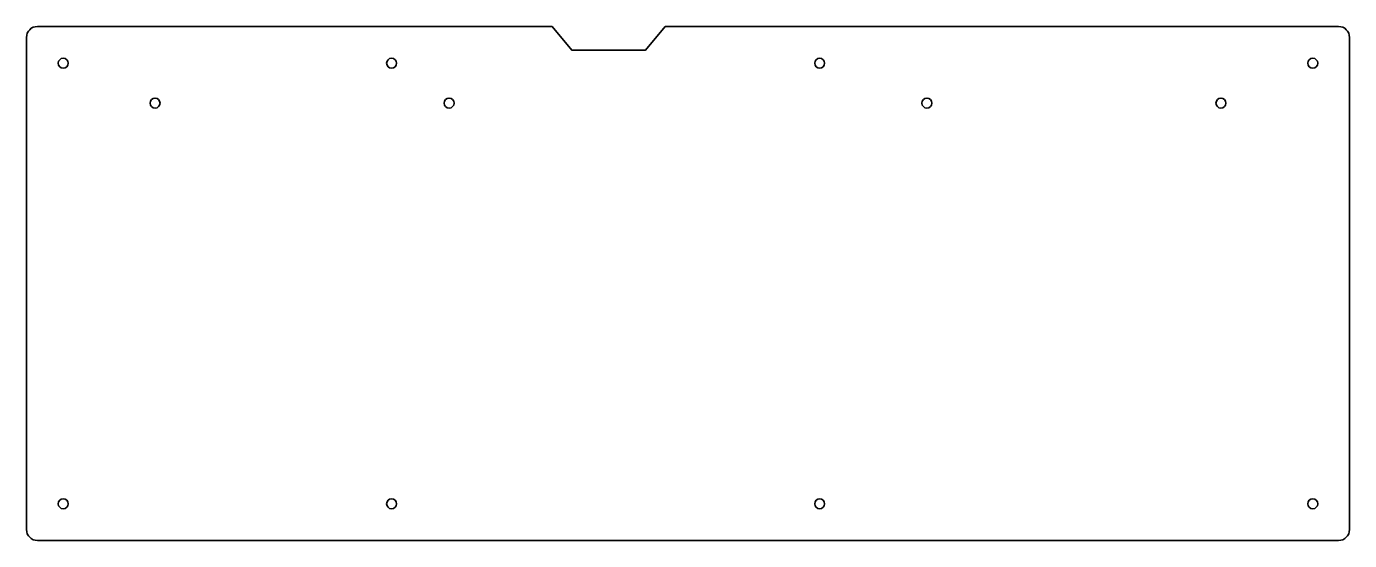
# Model space of a CAD drawing. Header units: millimetres. Extents: x 45 to 405, y -215 to -75.
import ezdxf

# ---------------------------------------------------------------- set-up
doc = ezdxf.new("R2010")
doc.units = ezdxf.units.MM
doc.header["$MEASUREMENT"] = 0
doc.layers.add('ケース', color=7, linetype='Continuous', lineweight=0)

# ---------------------------------------------------------------- blocks, each defined once
blk = doc.blocks.new('Block_0')
at = {"layer": 'ケース', "color": 152, "lineweight": 35, "true_color": 0x036eb8}
for centre in [(55, -85.13), (144.35, -85.13), (260.82, -85.13), (395, -85.13), (55, -205.09), (144.35, -205.09), (260.82, -205.09), (395, -205.09)]:
    blk.add_circle(centre, 1.35, dxfattribs=at)
blk = doc.blocks.new('Block_1')
at = {"layer": 'ケース', "color": 152, "lineweight": 35, "true_color": 0x036eb8}
for centre in [(290, -96), (370, -96)]:
    blk.add_circle(centre, 1.35, dxfattribs=at)
blk = doc.blocks.new('Block_2')
at = {"layer": 'ケース', "color": 152, "lineweight": 35, "true_color": 0x036eb8}
for centre in [(80, -96), (160, -96)]:
    blk.add_circle(centre, 1.35, dxfattribs=at)

msp = doc.modelspace()

# ---------------------------------------------------------------- linework, layer by layer
at = {"layer": 'ケース', "color": 242, "lineweight": 35, "true_color": 0xc30d23}
msp.add_open_spline([(402, -75.13), (402, -75.13), (218.82, -75.13), (218.82, -75.13), (218.82, -75.13), (213.47, -81.57), (213.47, -81.57), (213.47, -81.57), (193.38, -81.57), (193.38, -81.57), (193.38, -81.57), (188.02, -75.13), (188.02, -75.13), (188.02, -75.13), (48, -75.13), (48, -75.13), (46.34, -75.13), (45, -76.47), (45, -78.13), (45, -78.13), (45, -212.09), (45, -212.09), (45, -213.75), (46.34, -215.09), (48, -215.09), (48, -215.09), (402, -215.09), (402, -215.09), (403.66, -215.09), (405, -213.75), (405, -212.09), (405, -212.09), (405, -78.13), (405, -78.13), (405, -76.47), (403.66, -75.13), (402, -75.13)], degree=3, knots=[0, 0, 0, 0, 1, 1, 1, 2, 2, 2, 3, 3, 3, 4, 4, 4, 5, 5, 5, 6, 6, 6, 7, 7, 7, 8, 8, 8, 9, 9, 9, 10, 10, 10, 11, 11, 11, 12, 12, 12, 12], dxfattribs=at)

# ---------------------------------------------------------------- block references
at = {"layer": 'ケース'}
for name in ['Block_0', 'Block_2', 'Block_1']:
    msp.add_blockref(name, (0, 0), dxfattribs=at)

doc.saveas('drawing.dxf')
